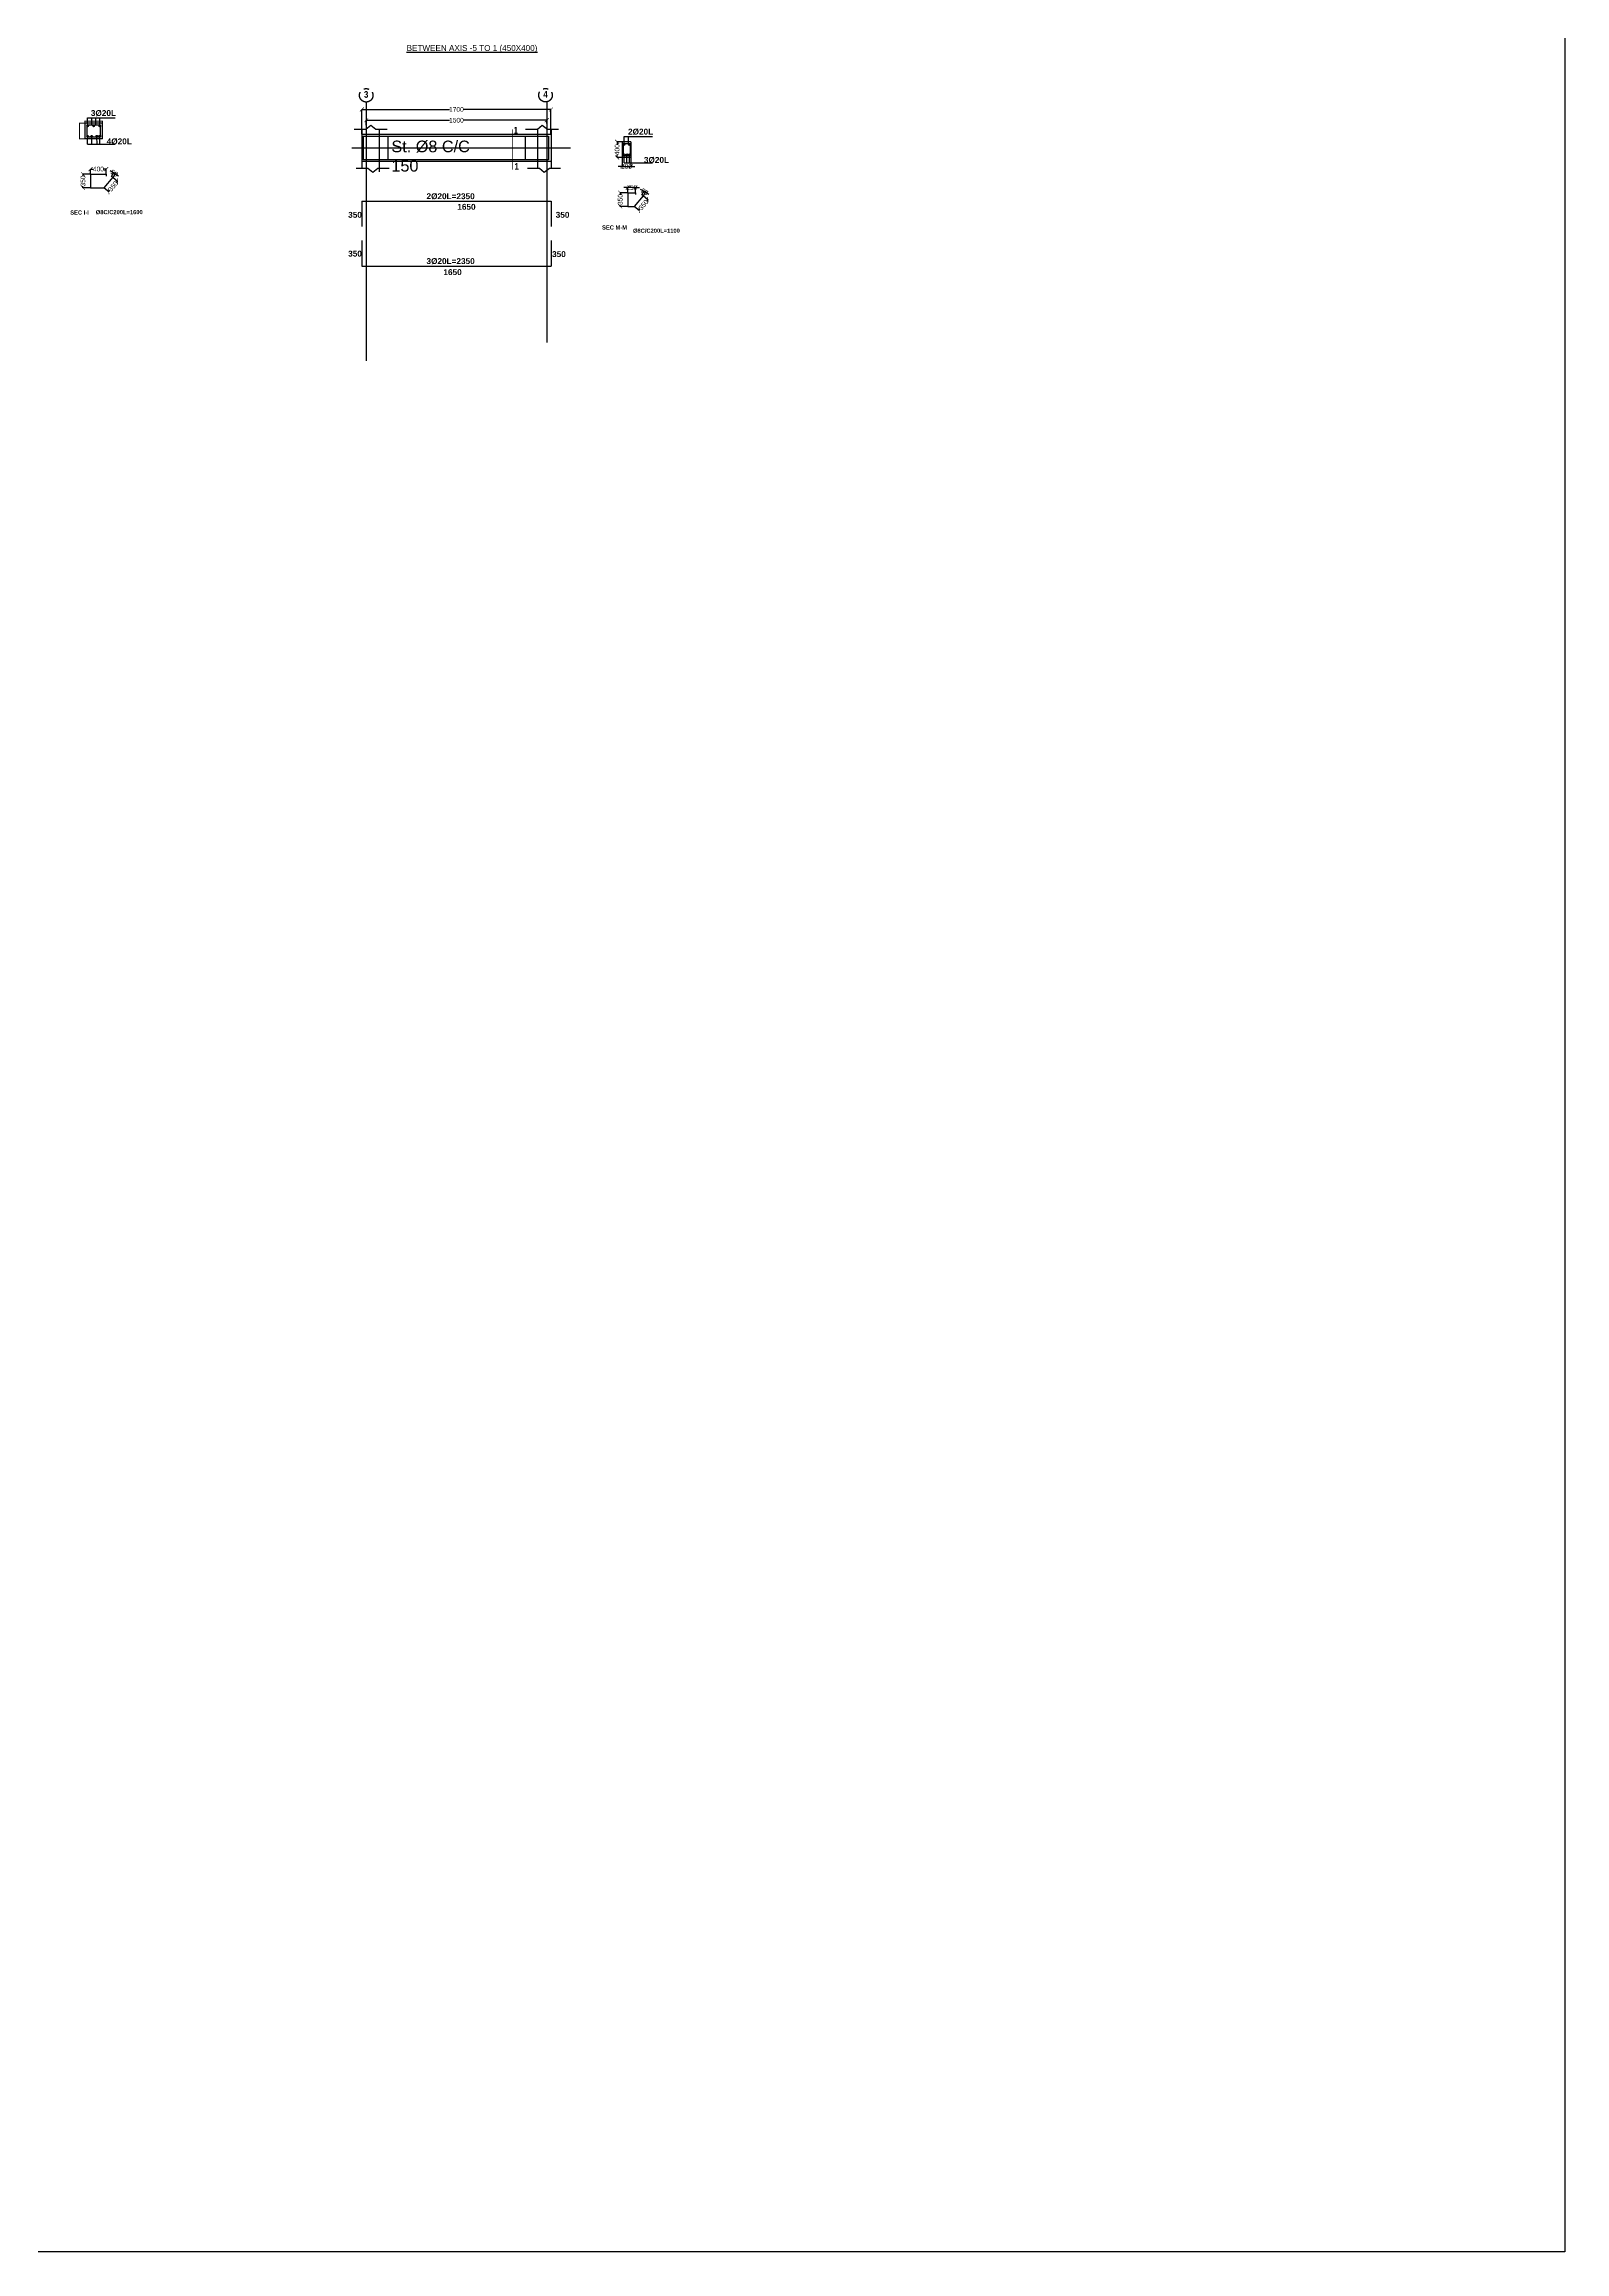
# Model space of a CAD drawing. Header units: inches. Extents: x -291016 to -124071, y 25078 to 137196.
# Drawn here: x -162830 to -124071, y 25078 to 81345 of the extents above; entities that cross this region are included whole.
import ezdxf

# ---------------------------------------------------------------- set-up
doc = ezdxf.new("R2010")
doc.units = ezdxf.units.IN
doc.header["$MEASUREMENT"] = 0
doc.linetypes.add('CENTER', pattern=[2, 1.25, -0.25, 0.25, -0.25])
doc.linetypes.add('CENTER2', pattern=[28.575, 19.05, -3.175, 3.175, -3.175])
doc.layers.add('AXIS', color=8, linetype='CENTER')
doc.layers.add('TEX', color=4, linetype='Continuous')
for name, color, linetype, lineweight in [('bar', 2, 'Continuous', 60), ('texts', 3, 'Continuous', 15), ('wal', 7, 'Continuous', 50)]:
    doc.layers.add(name, color=color, linetype=linetype, lineweight=lineweight)
doc.styles.add('50', font='arial.ttf', dxfattribs={"height": 150})
doc.styles.add('G', font='arial.ttf')
doc.styles.add('SIMPLEX', font='arial.ttf', dxfattribs={"height": 120})
doc.styles.add('Swiss Outline Bold Condensed', font='swisscbo.ttf')
doc.dimstyles.new('25SC', dxfattribs={"dimtxt": 20, "dimasz": 100, "dimexe": 0, "dimexo": 0, "dimgap": 0, "dimtad": 0, "dimdec": 0, "dimzin": 0, "dimdsep": 46, "dimtxsty": 'SIMPLEX', "dimblk": 'ARCHTICK', "dimcen": 0, "dimclrd": 1, "dimclre": 1, "dimclrt": 6, "dimadec": 0, "dimazin": 0, "dimtfac": 1, "dimtdec": 0, "dimtix": 1, "dimtmove": 2, "dimatfit": 3, "dimldrblk": 'ARCHTICK', "dimfxl": 50, "dimtolj": 1, "dimtzin": 0, "dimarcsym": 0})
doc.dimstyles.new('50PEA1', dxfattribs={"dimscale": 0, "dimtxt": 12.5, "dimasz": 5, "dimexe": 5, "dimexo": 10, "dimgap": 5, "dimtad": 1, "dimdec": 0, "dimdsep": 46, "dimtxsty": 'Standard', "dimblk1": 'ARCHTICK', "dimblk2": 'ARCHTICK', "dimsah": 1, "dimcen": 2.5, "dimdle": 10, "dimclrd": 8, "dimclre": 8, "dimclrt": 7, "dimadec": 0, "dimazin": 0, "dimtfac": 1, "dimtdec": 0, "dimtix": 1, "dimtmove": 2, "dimatfit": 3, "dimldrblk": 'ARCHTICK', "dimfxl": 1, "dimtolj": 1, "dimtzin": 0, "dimlwd": 13, "dimlwe": 13, "dimarcsym": 0})

# ---------------------------------------------------------------- blocks, each defined once
blk = doc.blocks.new('_ArchTick')
at = {"color": 0, "const_width": 0.15}
blk.add_lwpolyline([(-0.5, -0.5), (0.5, 0.5)], dxfattribs=at)
blk = doc.blocks.new('*D207')
at = {"color": 8, "lineweight": 13, "transparency": 16777216}
for p, q in [((-161926, 79340), (-161926, 78920)), ((-161801, 79330), (-161931, 79330)), ((-161801, 78930), (-161931, 78930))]:
    blk.add_line(p, q, dxfattribs=at)
at = {"layer": 'Defpoints', "color": 0, "transparency": 16777216}
for p in [(-161926, 78930), (-161791, 79330), (-161791, 78930)]:
    blk.add_point(p, dxfattribs=at)
at = {"color": 8, "lineweight": 13, "transparency": 16777216, "xscale": 5, "yscale": 5, "zscale": 5}
for p, rotation in [((-161926, 79330), 90), ((-161926, 78930), 270)]:
    blk.add_blockref('_ArchTick', p, dxfattribs=dict(at, rotation=rotation))
at = {"color": 7, "transparency": 16777216, "insert": (-161938, 79130), "char_height": 12.5, "attachment_point": 5, "rotation": 90}
blk.add_mtext('\\A1;400', dxfattribs=at)
blk = doc.blocks.new('*D208')
at = {"color": 8, "lineweight": 13, "transparency": 16777216}
for p, q in [((-161801, 79379), (-161331, 79379)), ((-161791, 79340), (-161791, 79384)), ((-161341, 79340), (-161341, 79384))]:
    blk.add_line(p, q, dxfattribs=at)
at = {"layer": 'Defpoints', "color": 0, "transparency": 16777216}
for p in [(-161341, 79379), (-161791, 79330), (-161341, 79330)]:
    blk.add_point(p, dxfattribs=at)
at = {"color": 8, "lineweight": 13, "transparency": 16777216, "xscale": 5, "yscale": 5, "zscale": 5, "rotation": 180}
blk.add_blockref('_ArchTick', (-161791, 79379), dxfattribs=at)
at = {"color": 8, "lineweight": 13, "transparency": 16777216, "xscale": 5, "yscale": 5, "zscale": 5}
blk.add_blockref('_ArchTick', (-161341, 79379), dxfattribs=at)
at = {"color": 7, "transparency": 16777216, "insert": (-161566, 79390), "char_height": 12.5, "attachment_point": 5}
blk.add_mtext('\\A1;450', dxfattribs=at)
blk = doc.blocks.new('*D209')
at = {"color": 1, "lineweight": -2, "transparency": 16777216}
for p, q in [((-161297, 77683), (-161184, 77589)), ((-161072, 77951), (-160959, 77856)), ((-160959, 77856), (-160986, 77824)), ((-161184, 77589), (-161157, 77621))]:
    blk.add_line(p, q, dxfattribs=at)
at = {"layer": 'Defpoints', "color": 0, "transparency": 16777216}
for p in [(-161297, 77683), (-161072, 77951), (-160959, 77856)]:
    blk.add_point(p, dxfattribs=at)
at = {"color": 1, "lineweight": -2, "transparency": 16777216, "xscale": 100, "yscale": 100, "zscale": 100}
for p, rotation in [((-161184, 77589), 229.9956742415129), ((-160959, 77856), 49.99567424151289)]:
    blk.add_blockref('_ArchTick', p, dxfattribs=dict(at, rotation=rotation))
at = {"color": 6, "transparency": 16777216, "insert": (-161072, 77723), "char_height": 120, "attachment_point": 5, "rotation": 49.9957, "style": 'SIMPLEX'}
blk.add_mtext('\\A1;350', dxfattribs=at)
blk = doc.blocks.new('*D210')
at = {"color": 1, "lineweight": -2, "transparency": 16777216}
for p, q in [((-161063, 78068), (-161149, 78118)), ((-161115, 77976), (-161063, 78068)), ((-161072, 77951), (-161019, 78043)), ((-161019, 78043), (-161063, 78068)), ((-161019, 78043), (-160933, 77993))]:
    blk.add_line(p, q, dxfattribs=at)
at = {"layer": 'Defpoints', "color": 0, "transparency": 16777216}
for p in [(-161115, 77976), (-161072, 77951), (-161063, 78068)]:
    blk.add_point(p, dxfattribs=at)
at = {"color": 1, "lineweight": -2, "transparency": 16777216, "xscale": 100, "yscale": 100, "zscale": 100}
for p, rotation in [((-161063, 78068), 329.9862666535626), ((-161019, 78043), 149.9862666535626)]:
    blk.add_blockref('_ArchTick', p, dxfattribs=dict(at, rotation=rotation))
at = {"color": 6, "transparency": 16777216, "insert": (-161041, 78055), "char_height": 120, "attachment_point": 5, "rotation": 329.9863, "style": 'SIMPLEX'}
blk.add_mtext('\\A1;50', dxfattribs=at)
blk = doc.blocks.new('*D211')
at = {"color": 1, "lineweight": -2, "transparency": 16777216}
for p, q in [((-161647, 78033), (-161647, 78162)), ((-161647, 78162), (-161582, 78162)), ((-161247, 78162), (-161312, 78162)), ((-161247, 78033), (-161247, 78162))]:
    blk.add_line(p, q, dxfattribs=at)
at = {"layer": 'Defpoints', "color": 0, "transparency": 16777216}
for p in [(-161647, 78162), (-161647, 78033), (-161247, 78033)]:
    blk.add_point(p, dxfattribs=at)
at = {"color": 1, "lineweight": -2, "transparency": 16777216, "xscale": 100, "yscale": 100, "zscale": 100, "rotation": 180}
blk.add_blockref('_ArchTick', (-161647, 78162), dxfattribs=at)
at = {"color": 1, "lineweight": -2, "transparency": 16777216, "xscale": 100, "yscale": 100, "zscale": 100}
blk.add_blockref('_ArchTick', (-161247, 78162), dxfattribs=at)
at = {"color": 6, "transparency": 16777216, "insert": (-161447, 78162), "char_height": 120, "attachment_point": 5, "style": 'SIMPLEX'}
blk.add_mtext('\\A1;400', dxfattribs=at)
blk = doc.blocks.new('*D99')
at = {"color": 1, "lineweight": -2, "transparency": 16777216}
for p, q in [((-161647, 78033), (-161840, 78033)), ((-161840, 78033), (-161840, 77991)), ((-161840, 77683), (-161840, 77726)), ((-161647, 77683), (-161840, 77683))]:
    blk.add_line(p, q, dxfattribs=at)
at = {"layer": 'Defpoints', "color": 0, "transparency": 16777216}
for p in [(-161840, 77683), (-161647, 78033), (-161647, 77683)]:
    blk.add_point(p, dxfattribs=at)
at = {"color": 1, "lineweight": -2, "transparency": 16777216, "xscale": 100, "yscale": 100, "zscale": 100}
for p, rotation in [((-161840, 78033), 90), ((-161840, 77683), 270)]:
    blk.add_blockref('_ArchTick', p, dxfattribs=dict(at, rotation=rotation))
at = {"color": 6, "transparency": 16777216, "insert": (-161840, 77858), "char_height": 120, "attachment_point": 5, "rotation": 90, "style": 'SIMPLEX'}
blk.add_mtext('\\A1;350', dxfattribs=at)
blk = doc.blocks.new('*D108')
at = {"color": 1, "lineweight": -2, "transparency": 16777216}
for p, q in [((-154622, 79277), (-154622, 79406)), ((-154622, 79406), (-152495, 79406)), ((-150022, 79406), (-152148, 79406)), ((-150022, 79321), (-150022, 79406))]:
    blk.add_line(p, q, dxfattribs=at)
at = {"layer": 'Defpoints', "color": 0, "transparency": 16777216}
for p in [(-150022, 79406), (-154622, 79277), (-150022, 79321)]:
    blk.add_point(p, dxfattribs=at)
at = {"color": 1, "lineweight": -2, "transparency": 16777216, "xscale": 100, "yscale": 100, "zscale": 100, "rotation": 180}
blk.add_blockref('_ArchTick', (-154622, 79406), dxfattribs=at)
at = {"color": 1, "lineweight": -2, "transparency": 16777216, "xscale": 100, "yscale": 100, "zscale": 100}
blk.add_blockref('_ArchTick', (-150022, 79406), dxfattribs=at)
at = {"color": 6, "transparency": 16777216, "insert": (-152322, 79406), "char_height": 120, "attachment_point": 5, "style": 'SIMPLEX'}
blk.add_mtext('\\A1;1500', dxfattribs=at)
blk = doc.blocks.new('*D109')
at = {"color": 1, "lineweight": -2, "transparency": 16777216}
for p, q in [((-154732, 79051), (-154732, 79681)), ((-154732, 79681), (-152495, 79681)), ((-149912, 79681), (-152148, 79681)), ((-149912, 79051), (-149912, 79681))]:
    blk.add_line(p, q, dxfattribs=at)
at = {"layer": 'Defpoints', "color": 0, "transparency": 16777216}
for p in [(-149912, 79681), (-154732, 79051), (-149912, 79051)]:
    blk.add_point(p, dxfattribs=at)
at = {"color": 1, "lineweight": -2, "transparency": 16777216, "xscale": 100, "yscale": 100, "zscale": 100, "rotation": 180}
blk.add_blockref('_ArchTick', (-154732, 79681), dxfattribs=at)
at = {"color": 1, "lineweight": -2, "transparency": 16777216, "xscale": 100, "yscale": 100, "zscale": 100}
blk.add_blockref('_ArchTick', (-149912, 79681), dxfattribs=at)
at = {"color": 6, "transparency": 16777216, "insert": (-152322, 79681), "char_height": 120, "attachment_point": 5, "style": 'SIMPLEX'}
blk.add_mtext('\\A1;1700', dxfattribs=at)
blk = doc.blocks.new('*D35')
at = {"color": 1, "lineweight": -2, "transparency": 16777216}
for p, q in [((477984, 157620), (478097, 157526)), ((478097, 157526), (478124, 157558)), ((478209, 157888), (478322, 157793)), ((478322, 157793), (478294, 157761))]:
    blk.add_line(p, q, dxfattribs=at)
at = {"layer": 'Defpoints', "color": 0, "transparency": 16777216}
for p in [(477984, 157620), (478209, 157888), (478322, 157793)]:
    blk.add_point(p, dxfattribs=at)
at = {"color": 1, "lineweight": -2, "transparency": 16777216, "xscale": 100, "yscale": 100, "zscale": 100}
for p, rotation in [((478097, 157526), 229.9956742415129), ((478322, 157793), 49.99567424151289)]:
    blk.add_blockref('_ArchTick', p, dxfattribs=dict(at, rotation=rotation))
at = {"color": 6, "transparency": 16777216, "insert": (478209, 157660), "char_height": 120, "attachment_point": 5, "rotation": 49.9957, "style": 'SIMPLEX'}
blk.add_mtext('\\A1;350', dxfattribs=at)
blk = doc.blocks.new('*D36')
at = {"color": 1, "lineweight": -2, "transparency": 16777216}
for p, q in [((478218, 158005), (478132, 158055)), ((478165, 157913), (478218, 158005)), ((478209, 157888), (478262, 157980)), ((478262, 157980), (478218, 158005)), ((478262, 157980), (478348, 157930))]:
    blk.add_line(p, q, dxfattribs=at)
at = {"layer": 'Defpoints', "color": 0, "transparency": 16777216}
for p in [(478165, 157913), (478209, 157888), (478218, 158005)]:
    blk.add_point(p, dxfattribs=at)
at = {"color": 1, "lineweight": -2, "transparency": 16777216, "xscale": 100, "yscale": 100, "zscale": 100}
for p, rotation in [((478218, 158005), 329.9862666535626), ((478262, 157980), 149.9862666535626)]:
    blk.add_blockref('_ArchTick', p, dxfattribs=dict(at, rotation=rotation))
at = {"color": 6, "transparency": 16777216, "insert": (478240, 157992), "char_height": 120, "attachment_point": 5, "rotation": 329.9863, "style": 'SIMPLEX'}
blk.add_mtext('\\A1;50', dxfattribs=at)
blk = doc.blocks.new('*D37')
at = {"color": 1, "lineweight": -2, "transparency": 16777216}
for p, q in [((477809, 158099.5), (477709, 158099.5)), ((477809, 157970.5), (477809, 158099.5)), ((478009, 158099.5), (477809, 158099.5)), ((478009, 157970.5), (478009, 158099.5)), ((478009, 158099.5), (478109, 158099.5))]:
    blk.add_line(p, q, dxfattribs=at)
at = {"layer": 'Defpoints', "color": 0, "transparency": 16777216}
for p in [(477809, 158099.5), (477809, 157970.5), (478009, 157970.5)]:
    blk.add_point(p, dxfattribs=at)
at = {"color": 1, "lineweight": -2, "transparency": 16777216, "xscale": 100, "yscale": 100, "zscale": 100}
blk.add_blockref('_ArchTick', (477809, 158099.5), dxfattribs=at)
at = {"color": 1, "lineweight": -2, "transparency": 16777216, "xscale": 100, "yscale": 100, "zscale": 100, "rotation": 180}
blk.add_blockref('_ArchTick', (478009, 158099.5), dxfattribs=at)
at = {"color": 6, "transparency": 16777216, "insert": (477909, 158099.5), "char_height": 120, "attachment_point": 5, "style": 'SIMPLEX'}
blk.add_mtext('\\A1;150', dxfattribs=at)
blk = doc.blocks.new('*D34')
at = {"color": 1, "lineweight": -2, "transparency": 16777216}
for p, q in [((477809, 157970.5), (477616, 157970.5)), ((477616, 157970.5), (477616, 157927.819236)), ((477616, 157620.5), (477616, 157663.180764)), ((477809, 157620.5), (477616, 157620.5))]:
    blk.add_line(p, q, dxfattribs=at)
at = {"layer": 'Defpoints', "color": 0, "transparency": 16777216}
for p in [(477616, 157620.5), (477809, 157970.5), (477809, 157620.5)]:
    blk.add_point(p, dxfattribs=at)
at = {"color": 1, "lineweight": -2, "transparency": 16777216, "xscale": 100, "yscale": 100, "zscale": 100}
for p, rotation in [((477616, 157970.5), 90), ((477616, 157620.5), 270)]:
    blk.add_blockref('_ArchTick', p, dxfattribs=dict(at, rotation=rotation))
at = {"color": 6, "transparency": 16777216, "insert": (477616, 157795.5), "char_height": 120, "attachment_point": 5, "rotation": 90, "style": 'SIMPLEX'}
blk.add_mtext('\\A1;350', dxfattribs=at)
blk = doc.blocks.new('*D38')
at = {"color": 1, "lineweight": -2, "transparency": 16777216}
for p, q in [((477664, 159267), (477537, 159267)), ((477537, 159267), (477537, 159202)), ((477537, 158867), (477537, 158932)), ((477664, 158867), (477537, 158867))]:
    blk.add_line(p, q, dxfattribs=at)
at = {"layer": 'Defpoints', "color": 0, "transparency": 16777216}
for p in [(477664, 159267), (477537, 158867), (477664, 158867)]:
    blk.add_point(p, dxfattribs=at)
at = {"color": 1, "lineweight": -2, "transparency": 16777216, "xscale": 100, "yscale": 100, "zscale": 100}
for p, rotation in [((477537, 159267), 90), ((477537, 158867), 270)]:
    blk.add_blockref('_ArchTick', p, dxfattribs=dict(at, rotation=rotation))
at = {"color": 6, "transparency": 16777216, "insert": (477537, 159067), "char_height": 120, "attachment_point": 5, "rotation": 90, "style": 'SIMPLEX'}
blk.add_mtext('\\A1;400', dxfattribs=at)
blk = doc.blocks.new('*D39')
at = {"color": 1, "lineweight": -2, "transparency": 16777216}
for p, q in [((477664.5, 158867), (477664.5, 158641.5)), ((477889.5, 158867), (477889.5, 158641.5)), ((477664.5, 158641.5), (477564.5, 158641.5)), ((477664.5, 158641.5), (477889.5, 158641.5)), ((477889.5, 158641.5), (477989.5, 158641.5))]:
    blk.add_line(p, q, dxfattribs=at)
at = {"layer": 'Defpoints', "color": 0, "transparency": 16777216}
for p in [(477664.5, 158867), (477889.5, 158867), (477889.5, 158641.5)]:
    blk.add_point(p, dxfattribs=at)
at = {"color": 1, "lineweight": -2, "transparency": 16777216, "xscale": 100, "yscale": 100, "zscale": 100}
blk.add_blockref('_ArchTick', (477664.5, 158641.5), dxfattribs=at)
at = {"color": 1, "lineweight": -2, "transparency": 16777216, "xscale": 100, "yscale": 100, "zscale": 100, "rotation": 180}
blk.add_blockref('_ArchTick', (477889.5, 158641.5), dxfattribs=at)
at = {"color": 6, "transparency": 16777216, "insert": (477777, 158641.5), "char_height": 120, "attachment_point": 5, "style": 'SIMPLEX'}
blk.add_mtext('\\A1;200', dxfattribs=at)
blk = doc.blocks.new('A$C305E440D')
at = {"color": 3}
for p, q in [((528.5, 2364.1), (528.5, 1964.1)), ((753.5, 2364.1), (528.5, 2364.1)), ((753.5, 2364.1), (528.5, 2364.1)), ((753.5, 2364.1), (753.5, 1964.1)), ((753.5, 1964.1), (528.5, 1964.1)), ((873, 1067.6), (873, 1017.6)), ((1072.7, 985.3), (1029.4, 1010.3))]:
    blk.add_line(p, q, dxfattribs=at)
at = {"color": 6}
for p, q in [((558.5, 2314.1), (558.5, 2014.1)), ((733.5, 2314.1), (558.5, 2314.1)), ((733.5, 2314.1), (733.5, 2014.1)), ((558.5, 2014.1), (733.5, 2014.1)), ((673, 1067.6), (673, 717.6)), ((673, 1067.6), (873, 1067.6)), ((673, 717.6), (848, 717.6)), ((848, 717.6), (1072.7, 985.3))]:
    blk.add_line(p, q, dxfattribs=at)
at = {"color": 0}
for p, q in [((578.5, 2314.1), (578.5, 2498.1)), ((578.5, 2498.1), (1300.5, 2498.1)), ((687.5, 2314.1), (687.5, 2498.1)), ((578.5, 1830.1), (578.5, 2014.1)), ((578.5, 1830.1), (1300.5, 1830.1)), ((650.5, 1830.1), (650.5, 2014.1)), ((713.5, 1830.1), (713.5, 2014.1))]:
    blk.add_line(p, q, dxfattribs=at)
at = {"color": 6}
for centre in [(578.5, 2294.1), (713.5, 2294.1), (578.5, 2034.1), (650.5, 2034.1), (713.5, 2034.1)]:
    blk.add_circle(centre, 20, dxfattribs=at)
at = {"layer": 'texts', "lineweight": 50, "ltscale": 2, "char_height": 105, "attachment_point": 1}
for s, insert, width in [('{\\fArial|b1|i0|c0|p34;SEC M-M}', (18, 233.6), 703.983), ('{\\fArial|b1|i0|c0|p34;%%C8C/C200L=1100}', (806.2, 150.6), 364.622)]:
    blk.add_mtext(s, dxfattribs=dict(at, insert=insert, width=width))
at = {"layer": 'wal', "lineweight": 50, "char_height": 150, "attachment_point": 3, "rotation": 359.95373, "style": '50'}
for s, insert in [('{\\fArial|b1|i0|c0|p34;2%%C20L}', (1320.5, 2697.7)), ('{\\fArial|b1|i0|c0|p34;3%%C20L}', (1724.5, 1977.2))]:
    blk.add_mtext(s, dxfattribs=dict(at, insert=insert))
at = {"color": 3}
for base, p1, p2, picture, middle in [((401.5, 1964.1), (528.5, 2364.1), (528.5, 1964.1), '*D38', (401.5, 2164.1)), ((480, 717.6), (673, 1067.6), (673, 717.6), '*D34', (480, 892.6))]:
    dim = blk.add_linear_dim(base=base, p1=p1, p2=p2, angle=90, dimstyle='25SC', dxfattribs=at)
    dim.commit()
    dim.dimension.update_dxf_attribs({"geometry": picture, "text_midpoint": middle, "insert": (-477136, -156902.9)})
for base, p1, p2, text, picture, middle in [((753.5, 1738.6), (528.5, 1964.1), (753.5, 1964.1), '200', '*D39', (641, 1738.6)), ((673, 1196.6), (873, 1067.6), (673, 1067.6), '150', '*D37', (773, 1196.6))]:
    dim = blk.add_linear_dim(base=base, p1=p1, p2=p2, text=text, dimstyle='25SC', dxfattribs=at)
    dim.commit()
    dim.dimension.update_dxf_attribs({"geometry": picture, "text_midpoint": middle, "insert": (-477136, -156902.9)})
for p1, p2, distance, picture, middle in [((1072.7, 985.3), (1029.4, 1010.3), -105.6, '*D36', (1103.9, 1089.3)), ((848, 717.6), (1072.7, 985.3), -147.4, '*D35', (1073.3, 756.7))]:
    dim = blk.add_aligned_dim(p1=p1, p2=p2, distance=distance, dimstyle='25SC', dxfattribs=at)
    dim.commit()
    dim.dimension.update_dxf_attribs({"geometry": picture, "text_midpoint": middle, "insert": (-477136, -156902.9)})

msp = doc.modelspace()

# ---------------------------------------------------------------- linework, layer by layer
at = {"color": 0}
for p, q in [((-161721.2805, 79279.9561), (-161721.2805, 79463.9561)), ((-161721.2805, 79463.9561), (-161019.2805, 79463.9561)), ((-161612.2805, 79279.9561), (-161612.2805, 79463.9561)), ((-161515.2805, 79279.9561), (-161515.2805, 79463.9561)), ((-161411.2805, 79279.9561), (-161411.2805, 79463.9561)), ((-161721.2805, 78795.9561), (-161721.2805, 78979.9561)), ((-161721.2805, 78795.9561), (-161019.2805, 78795.9561)), ((-161612.2805, 78795.9561), (-161612.2805, 78979.9561)), ((-161480.7805, 78795.9561), (-161487.7805, 78979.9561)), ((-161411.2805, 78795.9561), (-161411.2805, 78979.9561))]:
    msp.add_line(p, q, dxfattribs=at)
at = {"color": 3}
for p, q in [((-161791.2805, 79329.9561), (-161791.2805, 78929.9561)), ((-161341.2805, 79329.9561), (-161791.2805, 79329.9561)), ((-161341.2805, 79329.9561), (-161791.2805, 79329.9561)), ((-161341.2805, 78929.9561), (-161791.2805, 78929.9561)), ((-161341.2805, 78929.9561), (-161341.2805, 79329.9561)), ((-154931.8025, 79181.2531), (-154629.3025, 79181.2531)), ((-154731.5541, 79181.2709), (-154731.5541, 78187.7416)), ((-154731.5541, 79051.0358), (-149911.5541, 79051.0801)), ((-154629.3025, 79181.2531), (-154504.2708, 79282.2532)), ((-154504.2708, 79282.2532), (-154373.8025, 79181.2531)), ((-154373.8025, 79181.2531), (-154088.8025, 79181.2531)), ((-154279.2872, 78091.2237), (-154279.2872, 79181.2531)), ((-150562.0541, 79177.9425), (-150259.5541, 79177.9425)), ((-150259.5541, 79177.9425), (-150134.5223, 79278.9426)), ((-150259.3748, 79177.9425), (-150259.3748, 78179.1545)), ((-150134.5223, 79278.9426), (-150004.0541, 79177.9425)), ((-150004.0541, 79177.9425), (-149719.0541, 79177.9425)), ((-149911.5541, 79177.9425), (-149911.5541, 78179.1545)), ((-154992.0541, 78701.092), (-149417.0541, 78701.092)), ((-149911.5541, 78351.092), (-154731.5541, 78351.092)), ((-161246.7805, 78033.4561), (-161246.7805, 77983.4561)), ((-161072.1024, 77951.1759), (-161115.3977, 77976.1863)), ((-154880.5372, 78187.7238), (-154578.0372, 78187.7238)), ((-154578.0372, 78187.7238), (-154453.0055, 78086.7237)), ((-154453.0055, 78086.7237), (-154322.5372, 78187.7238)), ((-154322.5372, 78187.7238), (-154037.5372, 78187.7238)), ((-150510.7888, 78184.4132), (-150208.2888, 78184.4132)), ((-150208.2888, 78184.4132), (-150083.2571, 78083.4131)), ((-150083.2571, 78083.4131), (-149952.7888, 78184.4132)), ((-149952.7888, 78184.4132), (-149667.7888, 78184.4132)), ((-154731.6284, 77345.0914), (-149911.6284, 77345.0914)), ((-154731.6284, 77345.0914), (-154731.6284, 76695.0914)), ((-149911.6284, 77345.1476), (-149911.6284, 76695.1476)), ((-154731.603, 76340.5356), (-154731.603, 75690.5356)), ((-149911.603, 76340.5918), (-149911.603, 75690.5918)), ((-154731.603, 75690.5356), (-149911.603, 75690.5918))]:
    msp.add_line(p, q, dxfattribs=at)
at = {"color": 6}
for p, q in [((-161741.2805, 79279.9561), (-161741.2805, 78979.9561)), ((-161391.2805, 79279.9561), (-161741.2805, 79279.9561)), ((-161741.2805, 78979.9561), (-161391.2805, 78979.9561)), ((-161391.2805, 78979.9561), (-161391.2805, 79279.9561)), ((-154698.5388, 79001.092), (-149975.0516, 79001.092)), ((-154698.5388, 79001.092), (-154698.5388, 78401.092)), ((-154071.5541, 79001.092), (-154071.5541, 78401.092)), ((-150571.5541, 79001.092), (-150571.5541, 78401.092)), ((-149975.0516, 79001.092), (-149975.0516, 78401.092)), ((-149975.0516, 78401.092), (-154698.5388, 78401.092)), ((-161646.7805, 78033.4561), (-161646.7805, 77683.4561)), ((-161646.7805, 78033.4561), (-161246.7805, 78033.4561)), ((-161646.7805, 77683.4561), (-161296.7805, 77683.4561)), ((-161296.7805, 77683.4561), (-161072.1024, 77951.1759))]:
    msp.add_line(p, q, dxfattribs=at)
at = {"color": 3}
msp.add_lwpolyline([(-291016.0008, 137196.5), (-124070.9026, 137196.5), (-124070.9026, 25078.3067), (-291016.0008, 25078.3067)], close=True, dxfattribs=at)
at = {"color": 6}
for centre in [(-161721.2805, 79259.9561), (-161721.2805, 78999.9561), (-161618.7805, 78999.9561), (-161569.686, 79259.9561), (-161487.7805, 78999.9561), (-161411.2805, 79259.9561), (-161411.2805, 78999.9561)]:
    msp.add_circle(centre, 20, dxfattribs=at)
at = {"layer": 'AXIS', "linetype": 'CENTER2', "ltscale": 1000}
for p, q in [((-154621.5184, 79869.3781), (-154621.8059, 73271.8251)), ((-150021.5184, 79869.4903), (-150021.7856, 73738.3282))]:
    msp.add_line(p, q, dxfattribs=at)
at = {"layer": 'AXIS', "ltscale": 500}
for centre in [(-154621.5184, 80041.2351), (-150051.063, 80044.4667)]:
    msp.add_circle(centre, 171.857, dxfattribs=at)
at = {"layer": 'bar', "ltscale": 150, "const_width": 20}
msp.add_lwpolyline([(-150898.0541, 78143.592), (-150898.0541, 79173.8593)], dxfattribs=at)

# ---------------------------------------------------------------- block references
at = {"color": 3}
msp.add_blockref('A$C305E440D', (-148628.0659, 76492.5135), dxfattribs=at)

# ---------------------------------------------------------------- texts
at = {"layer": 'TEX'}
for s, height, style, p in [('%%UBETWEEN AXIS -5 TO 1 (450X400)', 148, 'G', (-153591.0541, 81174.092)), ('3', 170, 'Swiss Outline Bold Condensed', (-154676.5693, 79978.5408)), ('4', 170, 'Swiss Outline Bold Condensed', (-150106.1139, 79981.7723)), ('1', 170, 'Swiss Outline Bold Condensed', (-150862.0137, 79067.9116)), ('1', 170, 'Swiss Outline Bold Condensed', (-150841.5541, 78143.592))]:
    msp.add_text(s, height=height, dxfattribs=dict(at, style=style)).set_placement(p)
at = {"layer": 'TEX', "insert": (-153979.5541, 78887.092), "char_height": 296, "attachment_point": 1, "style": 'G'}
msp.add_mtext_dynamic_manual_height_columns('St. %%C8 C/C 150', width=2462.399683, gutter_width=1, heights=[0], dxfattribs=at)
at = {"layer": 'texts', "lineweight": 50, "ltscale": 2, "char_height": 105, "attachment_point": 1}
for s, insert, width in [('{\\fArial|b1|i0|c0|p34;SEC I-I}', (-162164.763, 77107.3082), 610.442651), ('{\\fArial|b1|i0|c0|p34;%%C8C/C200L=1600}', (-161513.5484, 77116.4968), 364.62196)]:
    msp.add_mtext(s, dxfattribs=dict(at, insert=insert, width=width))
at = {"layer": 'wal', "lineweight": 50, "char_height": 150, "attachment_point": 3, "rotation": 359.95372519, "style": '50'}
for s, insert in [('{\\fArial|b1|i0|c0|p34;3%%C20L}', (-160999.2805, 79663.5861)), ('{\\fArial|b1|i0|c0|p34;4%%C20L}', (-160595.2805, 78943.0861)), ('{\\fArial|b1|i0|c0|p34;2%%C20L=2350}', (-151855.8811, 77544.7214)), ('{\\fArial|b1|i0|c0|p34;1650}', (-151833.3811, 77274.2214)), ('{\\fArial|b1|i0|c0|p34;350}', (-154731.5754, 77070.092)), ('{\\fArial|b1|i0|c0|p34;350}', (-149442.0541, 77070.1482)), ('{\\fArial|b1|i0|c0|p34;350}', (-154731.55, 76081.0949)), ('{\\fArial|b1|i0|c0|p34;350}', (-149534.4382, 76068.6502)), ('{\\fArial|b1|i0|c0|p34;3%%C20L=2350}', (-151855.8181, 75890.1655)), ('{\\fArial|b1|i0|c0|p34;1650}', (-152187.4382, 75609.594))]:
    msp.add_mtext(s, dxfattribs=dict(at, insert=insert))

# ---------------------------------------------------------------- dimensions: what is measured, and where the dimension line sits
at = {"color": 3}
dim = msp.add_linear_dim(base=(-161926.2805, 78929.9561), p1=(-161791.2805, 79329.9561), p2=(-161791.2805, 78929.9561), angle=90, dimstyle='50PEA1', override={"dimscale": 1}, dxfattribs=at)
dim.commit()
dim.dimension.update_dxf_attribs({"geometry": '*D207', "text_midpoint": (-161937.5305, 79129.9561)})
dim = msp.add_linear_dim(base=(-161341.2805, 79378.9561), p1=(-161791.2805, 79329.9561), p2=(-161341.2805, 79329.9561), dimstyle='50PEA1', override={"dimscale": 1}, dxfattribs=at)
dim.commit()
dim.dimension.update_dxf_attribs({"geometry": '*D208', "text_midpoint": (-161566.2805, 79390.2061)})
for base, p1, p2, text, picture, middle in [((-149911.5541, 79680.7709), (-154731.5541, 79051.0358), (-149911.5541, 79051.0358), '1700', '*D109', (-152321.5541, 79680.7709)), ((-150021.5423, 79405.8261), (-154621.5442, 79276.7725), (-150021.5423, 79321.3412), '1500', '*D108', (-152321.5433, 79405.8261))]:
    dim = msp.add_linear_dim(base=base, p1=p1, p2=p2, text=text, dimstyle='25SC', dxfattribs=at)
    dim.commit()
    dim.dimension.update_dxf_attribs({"geometry": picture, "text_midpoint": middle})
dim = msp.add_linear_dim(base=(-161646.7805, 78162.4561), p1=(-161246.7805, 78033.4561), p2=(-161646.7805, 78033.4561), dimstyle='25SC', dxfattribs=at)
dim.commit()
dim.dimension.update_dxf_attribs({"geometry": '*D211', "text_midpoint": (-161446.7805, 78162.4561)})
dim = msp.add_linear_dim(base=(-161839.7805, 77683.4561), p1=(-161646.7805, 78033.4561), p2=(-161646.7805, 77683.4561), angle=90, dimstyle='25SC', dxfattribs=at)
dim.commit()
dim.dimension.update_dxf_attribs({"geometry": '*D99', "text_midpoint": (-161839.7805, 77858.4561)})
for p1, p2, distance, picture, middle in [((-161296.7805, 77683.4561), (-161072.1024, 77951.1759), -147.4037, '*D209', (-161071.5308, 77722.5582)), ((-161072.1024, 77951.1759), (-161115.3977, 77976.1863), -105.6175, '*D210', (-161040.9194, 78055.1359))]:
    dim = msp.add_aligned_dim(p1=p1, p2=p2, distance=distance, dimstyle='25SC', dxfattribs=at)
    dim.commit()
    dim.dimension.update_dxf_attribs({"geometry": picture, "text_midpoint": middle})

doc.saveas('drawing.dxf')
